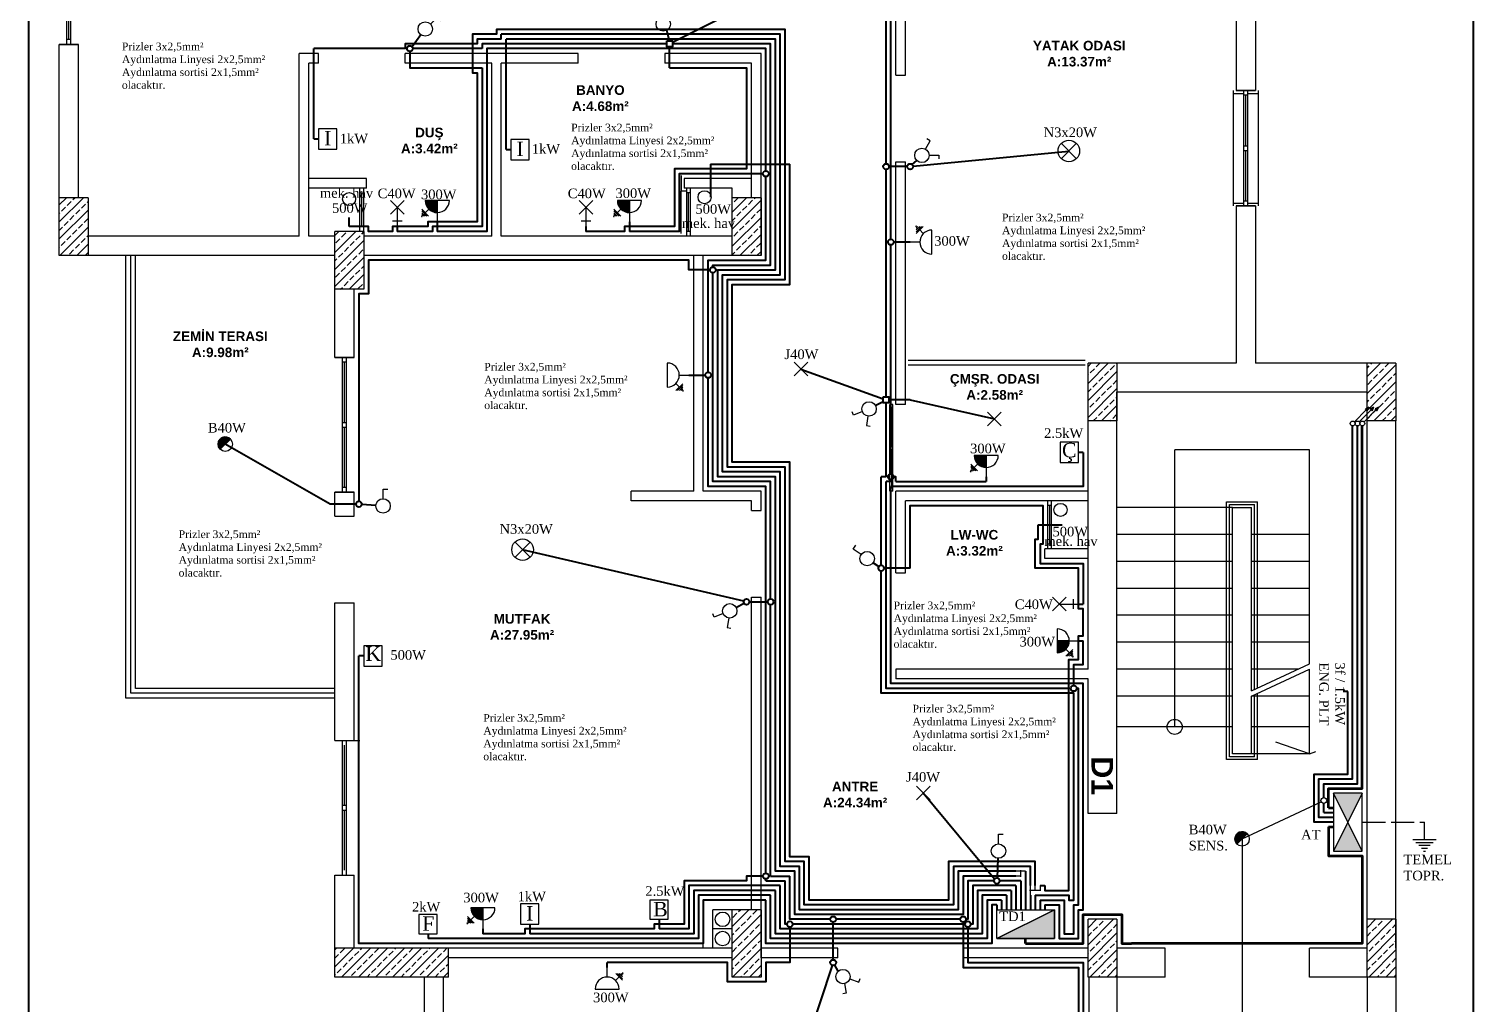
# Model space of a CAD drawing. Header units: centimetres. Extents: x 158658 to 162658, y -423569 to -420790.
# Drawn here: x 159706 to 161207, y -422806 to -421792 of the extents above; entities that cross this region are included whole.
import ezdxf

# ---------------------------------------------------------------- set-up
doc = ezdxf.new("R2010")
doc.units = ezdxf.units.CM
doc.header["$MEASUREMENT"] = 0
doc.linetypes.add('ACAD_ISO02W100', pattern=[15, 12, -3])
for name, color, linetype, lineweight in [('ebara', 2, 'Continuous', 60), ('elinye', 5, 'Continuous', 40), ('elinyea', 4, 'Continuous', 40), ('ELİNYEPRİZ', 3, 'Continuous', 40), ('esembol', 4, 'Continuous', 30), ('etopraklama', 1, 'ACAD_ISO02W100', 30)]:
    doc.layers.add(name, color=color, linetype=linetype, lineweight=lineweight)
for name, color, linetype in [('elinyeaydınlatma', 4, 'Continuous'), ('emimari', 7, 'Continuous'), ('eyazi', 2, 'Continuous')]:
    doc.layers.add(name, color=color, linetype=linetype)
doc.styles.add('WMF-Times New Roman TUR1', font='times.ttf')
pattern_1 = [(45, (23178.169, -111006.932), (-8.83883476, 8.83883476), []), (45, (23186.994, -111006.932), (-8.83883476, 8.83883476), [6, -2.5])]

# ---------------------------------------------------------------- blocks, each defined once
blk = doc.blocks.new('A$C72AE6952')
at = {"layer": 'esembol'}
h = blk.add_hatch(color=256, dxfattribs=at)
h.paths.add_polyline_path([(30, 15), (60, 0), (60, 30)])
h.paths.add_polyline_path([(30, 15), (0, 30), (0, 0)])
for p, q in [((0, 30), (60, 0)), ((60, 30), (0, 0))]:
    blk.add_line(p, q, dxfattribs=at)
blk.add_lwpolyline([(0, 0), (60, 0), (60, 30), (0, 30)], close=True, dxfattribs=at)
blk = doc.blocks.new('A$C660218AD')
at = {"layer": 'esembol'}
blk.add_hatch(color=256, dxfattribs=at).paths.add_polyline_path([(0, 0), (60, 0), (60, 30)])
for points in [[(0, 0), (60, 0), (60, 30)], [(0, 30), (60, 30), (60, 0), (0, 0)]]:
    blk.add_lwpolyline(points, close=True, dxfattribs=at)
blk.add_lwpolyline([(0, 0), (60, 30)], dxfattribs=at)
blk = doc.blocks.new('A$C4D852A17')
at = {"layer": 'esembol'}
for p, q in [((12.5, 27.3), (27.3, 12.5)), ((27.3, 27.3), (12.5, 12.5))]:
    blk.add_line(p, q, dxfattribs=at)
blk.add_circle((19.9, 19.9), 11.2, dxfattribs=at)
blk = doc.blocks.new('A$C6CE01626')
at = {"layer": 'esembol'}
h = blk.add_hatch(color=256, dxfattribs=at)
edge = h.paths.add_edge_path()
edge.add_arc((15.7, 7.5), 7.5, 45, 180)
edge.add_arc((15.7, 7.5), 7.5, 180, 225)
edge.add_line((10.4, 2.2), (21, 12.8))
blk.add_line((10.4, 2.2), (21, 12.8), dxfattribs=at)
blk.add_lwpolyline([(21, 12.8, 0.668179), (8.2, 7.5, 0.198912), (10.4, 2.2)], format="xyb", close=True, dxfattribs=at)
blk.add_circle((15.7, 7.5), 7.5, dxfattribs=at)
blk = doc.blocks.new('aplik')
at = {"layer": 'esembol'}
for p, q in [((0, 0), (-0.2, 0)), ((-0.143, -0.05), (-0.143, 0.05)), ((-0.071, 0.071), (0.071, -0.071)), ((0.071, 0.071), (-0.071, -0.071))]:
    blk.add_line(p, q, dxfattribs=at)
blk = doc.blocks.new('A tip armatür')
at = {"layer": 'esembol'}
for p, q in [((-0.071, 0.071), (0.071, -0.071)), ((0.071, 0.071), (-0.071, -0.071))]:
    blk.add_line(p, q, dxfattribs=at)
blk = doc.blocks.new('etanj priz')
at = {"layer": 'esembol'}
h = blk.add_hatch(color=256, dxfattribs=at)
edge = h.paths.add_edge_path()
edge.add_line((0, 0), (0.125, 0))
edge.add_arc((0, 0), 0.125, 0, 90)
edge.add_line((0, 0.125), (0, 0))
for p, q in [((0, 0), (0, 0.222)), ((0.161, 0.091), (0.091, 0.161)), ((0.161, 0.108), (0.108, 0.161)), ((0.161, 0.126), (0.126, 0.161)), ((0.161, 0.144), (0.144, 0.161)), ((0.166, 0.166), (0.158, 0.165)), ((0.165, 0.158), (0.158, 0.165)), ((0.165, 0.158), (0.166, 0.166)), ((-0.125, 0), (0.125, 0)), ((0.088, 0.088), (0.126, 0.126))]:
    blk.add_line(p, q, dxfattribs=at)
blk.add_lwpolyline([(0, 0), (0.125, 0, 0.414214), (0, 0.125)], format="xyb", close=True, dxfattribs=at)
blk.add_arc((0, 0), 0.125, 0, 180, dxfattribs=at)
blk = doc.blocks.new('toprakli priz')
at = {"layer": 'esembol'}
for p, q in [((0, 0), (0, 0.1)), ((0.088, -0.037), (0.126, 0.001)), ((0.161, -0.034), (0.091, 0.036)), ((0.161, -0.017), (0.108, 0.036)), ((0.161, 0.001), (0.126, 0.036)), ((0.161, 0.019), (0.144, 0.036)), ((0.166, 0.041), (0.158, 0.04)), ((0.165, 0.033), (0.158, 0.04)), ((0.165, 0.033), (0.166, 0.041)), ((-0.125, -0.125), (0.125, -0.125))]:
    blk.add_line(p, q, dxfattribs=at)
blk.add_arc((0, -0.125), 0.125, 0, 180, dxfattribs=at)
blk = doc.blocks.new('adi anahtar')
at = {"layer": 'esembol'}
for p, q in [((0, 0.175), (0.05, 0.175)), ((0, 0.075), (0, 0.175))]:
    blk.add_line(p, q, dxfattribs=at)
blk.add_circle((0, 0), 0.075, dxfattribs=at)
blk = doc.blocks.new('komutator anahtar')
at = {"layer": 'esembol'}
for p, q in [((-0.087, 0.152), (-0.12, 0.133)), ((-0.037, 0.065), (-0.087, 0.152)), ((0.037, 0.065), (0.087, 0.152)), ((0.087, 0.152), (0.12, 0.133))]:
    blk.add_line(p, q, dxfattribs=at)
blk.add_circle((0, 0), 0.075, dxfattribs=at)
blk = doc.blocks.new('A$C5F901649')
at = {"layer": 'esembol'}
for p, q in [((0, 11), (5, 11)), ((5, 6), (0, 6)), ((10, 1), (0, 1)), ((5, 12), (5, 0))]:
    blk.add_line(p, q, dxfattribs=at)
blk = doc.blocks.new('A$C482318BE')
at = {"layer": 'esembol'}
for p, q in [((7, 5), (0, 5)), ((1, 10), (1, 0)), ((6, 5), (6, 0))]:
    blk.add_line(p, q, dxfattribs=at)
blk = doc.blocks.new('A$C586A46BA')
at = {"layer": 'esembol'}
for p, q in [((10, 10), (10, 25)), ((0, 10), (20, 10)), ((2.5, 7.5), (17.5, 7.5)), ((5, 5), (15, 5)), ((7.5, 2.5), (12.5, 2.5)), ((9.1, 0), (10.9, 0))]:
    blk.add_line(p, q, dxfattribs=at)
blk = doc.blocks.new('enerjinin yukarıya iletimi')
blk.add_hatch(color=0).paths.add_polyline_path([(0.168, 0.168), (0.133, 0.152), (0.152, 0.133)])
at = {"color": 0}
for p, q in [((0.168, 0.168), (0.133, 0.152)), ((0.152, 0.133), (0.133, 0.152)), ((0.168, 0.168), (0.152, 0.133)), ((0.142, 0.142), (0.018, 0.018))]:
    blk.add_line(p, q, dxfattribs=at)
blk.add_lwpolyline([(0.168, 0.168), (0.133, 0.152), (0.152, 0.133)], close=True, dxfattribs=at)
blk.add_circle((0, 0), 0.025, dxfattribs=at)

msp = doc.modelspace()

# ---------------------------------------------------------------- hatches: boundary and pattern name
at = {"layer": 'emimari', "ltscale": 2}
h = msp.add_hatch(dxfattribs=at)
h.set_pattern_fill('JIS_STN_2.5', color=256, scale=5, style=0)
h.set_pattern_definition(pattern_1)
h.paths.add_polyline_path([(159767.7, -421967.9), (159737.7, -421967.9), (159737.7, -422027.9), (159767.7, -422027.9)])
h = msp.add_hatch(dxfattribs=at)
h.set_pattern_fill('JIS_STN_2.5', color=256, scale=5, style=0)
h.set_pattern_definition(pattern_1)
h.paths.add_polyline_path([(160467.2, -421967.9), (160437.2, -421967.9), (160437.2, -422027.9), (160467.2, -422027.9)])
h = msp.add_hatch(dxfattribs=at)
h.set_pattern_fill('JIS_STN_2.5', color=256, scale=5, style=0)
h.set_pattern_definition(pattern_1)
h.paths.add_polyline_path([(160054.2, -422002.9), (160024.2, -422002.9), (160024.2, -422062.9), (160054.2, -422062.9)])
h = msp.add_hatch(dxfattribs=at)
h.set_pattern_fill('JIS_STN_2.5', color=256, scale=5, style=0)
h.set_pattern_definition(pattern_1)
h.paths.add_polyline_path([(160807.2, -422199.9), (160837.2, -422199.9), (160837.2, -422139.9), (160807.2, -422139.9)])
h = msp.add_hatch(dxfattribs=at)
h.set_pattern_fill('JIS_STN_2.5', color=256, scale=5, style=0)
h.set_pattern_definition(pattern_1)
h.paths.add_polyline_path([(161097.2, -422199.9), (161127.2, -422199.9), (161127.2, -422139.9), (161097.2, -422139.9)])
h = msp.add_hatch(dxfattribs=at)
h.set_pattern_fill('JIS_STN_2.5', color=256, scale=5, style=0)
h.set_pattern_definition(pattern_1)
h.paths.add_polyline_path([(160467.2, -422707.9), (160437.2, -422707.9), (160437.2, -422777.9), (160467.2, -422777.9)])
h = msp.add_hatch(dxfattribs=at)
h.set_pattern_fill('JIS_STN_2.5', color=256, scale=5, style=0)
h.set_pattern_definition(pattern_1)
h.paths.add_polyline_path([(160807.2, -422777.9), (160837.2, -422777.9), (160837.2, -422717.9), (160807.2, -422717.9)])
h = msp.add_hatch(dxfattribs=at)
h.set_pattern_fill('JIS_STN_2.5', color=256, scale=5, style=0)
h.set_pattern_definition([(45, (23468.169, -111006.932), (-8.83883476, 8.83883476), []), (45, (23476.994, -111006.932), (-8.83883476, 8.83883476), [6, -2.5])])
h.paths.add_polyline_path([(161127.2, -422717.9), (161097.2, -422717.9), (161097.2, -422777.9), (161127.2, -422777.9)])
h = msp.add_hatch(dxfattribs=at)
h.set_pattern_fill('JIS_STN_2.5', color=256, scale=5, style=0)
h.set_pattern_definition(pattern_1)
h.paths.add_polyline_path([(160142.2, -422777.9), (160142.2, -422747.9), (160024.2, -422747.9), (160024.2, -422777.9)])

# ---------------------------------------------------------------- linework, layer by layer
at = {"layer": 'ebara', "ltscale": 2}
for p, q in [((161057.2, -422601.9), (161062.2, -422601.9)), ((161057.2, -422621.9), (161062.2, -422621.9)), ((160742.2, -422742.9), (160742.2, -422737.9))]:
    msp.add_line(p, q, dxfattribs=at)
for points in [[(161057.2, -422601.9), (161057.2, -422581.9), (161092.2, -422581.9), (161092.2, -422205)], [(161057.2, -422621.6), (161057.2, -422651.9), (161092.2, -422651.9), (161092.2, -422742.9), (160852.2, -422742.9)], [(160742.2, -422742.9), (160802.2, -422742.9), (160802.2, -422712.9), (160842.2, -422712.9), (160842.2, -422742.9), (160852.2, -422742.9)]]:
    msp.add_lwpolyline(points, dxfattribs=at)
at = {"layer": 'elinye', "ltscale": 2}
for p, q in [((160197.2, -421802.9), (160197.2, -421797.9)), ((160202.2, -421917.9), (160202.2, -421802.9)), ((160002.2, -421906.8), (160002.2, -421812.9)), ((160002.2, -421906.8), (160007.2, -421906.8)), ((160202.2, -421917.9), (160207.2, -421917.9)), ((160414.7, -421932.9), (160414.7, -421967.4)), ((160039.2, -421997.9), (160039.2, -421988.5)), ((160802.2, -422232.6), (160797.2, -422232.6)), ((160755.3, -422307.9), (160780.2, -422307.9)), ((160054.2, -422444.2), (160049.2, -422444.2)), ((161077.2, -422481.1), (161072.2, -422481.1)), ((160742.2, -422667.9), (160742.2, -422707.9)), ((160727.2, -422687.9), (160727.2, -422707.9)), ((160757.2, -422682.9), (160762.2, -422682.9)), ((160712.2, -422702.9), (160712.2, -422707.9)), ((160717.2, -422697.9), (160717.2, -422707.9)), ((160722.2, -422692.9), (160722.2, -422707.9)), ((160747.2, -422692.9), (160747.2, -422707.9)), ((160762.2, -422702.9), (160762.2, -422707.9)), ((160361.2, -422717.9), (160361.2, -422727.9)), ((160121.1, -422732.9), (160121.1, -422737.9)), ((160226.7, -422722.9), (160226.7, -422732.9))]:
    msp.add_line(p, q, dxfattribs=at)
msp.add_lwpolyline([(159706.1, -421284.7), (161207.4, -421284.7), (161207.4, -423502), (159706.1, -423502)], close=True, dxfattribs=at)
for points in [[(160197.2, -421802.9), (160172.2, -421802.9), (160172.2, -421807.9), (160097.2, -421807.9), (160097.2, -421812.9), (160002.2, -421812.9)], [(160747.2, -422682.8), (160747.2, -422662.9), (160667.2, -422662.9), (160667.2, -422702.9), (160512.2, -422702.9), (160512.2, -422657.9), (160492.2, -422657.9), (160492.2, -422247.9), (160432.2, -422247.9), (160432.2, -422052.9), (160492.2, -422052.9), (160492.2, -421792.9), (160192.2, -421792.9), (160192.2, -421797.9), (160167.2, -421797.9), (160167.2, -421837.9), (160172.2, -421837.9), (160172.2, -421992.9), (160120.7, -421992.9), (160120.7, -421997.9), (160084.1, -421997.9), (160084.1, -422002.9), (160059.2, -422002.9), (160059.2, -421997.9), (160039.2, -421997.9)], [(160732.2, -422667.9), (160672.2, -422667.9), (160672.2, -422707.9), (160507.2, -422707.9), (160507.2, -422662.9), (160487.2, -422662.9), (160487.2, -422252.9), (160427.2, -422252.9), (160427.2, -422047.9), (160487.2, -422047.9), (160487.2, -421797.9), (160277.2, -421797.9), (160197.2, -421797.9)], [(160732.2, -422672.9), (160677.2, -422672.9), (160677.2, -422712.9), (160502.2, -422712.9), (160502.2, -422667.9), (160482.2, -422667.9), (160482.2, -422257.9), (160422.2, -422257.9), (160422.2, -422042.9), (160482.2, -422042.9), (160482.2, -421802.9), (160277.2, -421802.9), (160202.2, -421802.9)], [(160414.7, -421932.9), (160497.2, -421932.9)], [(160752.2, -422682.8), (160752.2, -422657.9), (160662.2, -422657.9), (160662.2, -422697.9), (160517.2, -422697.9), (160517.2, -422652.9), (160497.2, -422652.9), (160497.2, -422242.9), (160437.2, -422242.9), (160437.2, -422057.9), (160497.2, -422057.9), (160497.2, -421932.9)], [(161062.2, -422611.9), (161047.2, -422611.9), (161047.2, -422571.9), (161082.2, -422571.9), (161082.2, -422205)], [(160802.2, -422232.6), (160802.2, -422267.9), (160602.2, -422267.9)], [(160762.2, -422702.9), (160777.2, -422702.9), (160777.2, -422737.9), (160797.2, -422737.9), (160797.2, -422707.9), (160802.2, -422707.9), (160802.2, -422472.9), (160602.2, -422472.9), (160602.2, -422267.9)], [(160762.2, -422682.9), (160762.2, -422687.9), (160787.2, -422687.9), (160787.2, -422482.9), (160787.2, -422447.9), (160797.2, -422447.9), (160797.2, -422423.4), (160802.2, -422423.4), (160802.2, -422395.3), (160797.2, -422395.3), (160797.2, -422352.9), (160752.3, -422352.9), (160752.3, -422322.9), (160755.3, -422322.9), (160755.3, -422307.9)], [(160472.2, -422697.9), (160407.2, -422697.9), (160407.2, -422742.9), (160049.2, -422742.9), (160049.2, -422444.2)], [(161062.2, -422616.9), (161042.2, -422616.9), (161042.2, -422566.9), (161077.2, -422566.9), (161077.2, -422481.1)], [(160482.2, -422687.9), (160397.2, -422687.9), (160397.2, -422732.9), (160226.7, -422732.9)], [(160487.2, -422682.9), (160392.2, -422682.9), (160392.2, -422727.9), (160361.2, -422727.9)], [(160722.2, -422692.9), (160697.2, -422692.9), (160697.2, -422732.9), (160482.2, -422732.9), (160482.2, -422687.9)], [(160727.2, -422687.9), (160692.2, -422687.9), (160692.2, -422727.9), (160487.2, -422727.9), (160487.2, -422682.9)], [(160477.2, -422692.9), (160402.2, -422692.9), (160402.2, -422737.9), (160121.1, -422737.9)], [(160712.2, -422702.9), (160707.2, -422702.9), (160707.2, -422742.9), (160472.2, -422742.9), (160472.2, -422697.9)], [(160717.2, -422697.9), (160702.2, -422697.9), (160702.2, -422737.9), (160477.2, -422737.9), (160477.2, -422692.9)]]:
    msp.add_lwpolyline(points, dxfattribs=at)
at = {"layer": 'elinyea', "ltscale": 2}
for p, q in [((160467.2, -421760.1), (160375.2, -421806.4)), ((160113.7, -421798.5), (160104.5, -421811)), ((160372.2, -421804.9), (160369.2, -421793.9)), ((160372.2, -421832.9), (160372.2, -421810.9)), ((160625.2, -421935.2), (160787.2, -421919.3)), ((160619.2, -421935.5), (160600.2, -421935.5)), ((160624.4, -421933.4), (160629, -421929)), ((160089.1, -421997.9), (160089.1, -422002.9)), ((160285.1, -421997.9), (160285.1, -422002.9)), ((160508.6, -422146), (160594.2, -422176.8)), ((160586.6, -422183.6), (160594.2, -422179.5)), ((160622.2, -422177.9), (160600.2, -422177.9)), ((160622.2, -422177.9), (160709.8, -422197.7)), ((160019.2, -422286.4), (159910.3, -422224)), ((160597.2, -422257.9), (160592.2, -422257.9)), ((160046.2, -422286.4), (160019.2, -422286.4)), ((160066.9, -422287.7), (160052.2, -422286.7)), ((160449.3, -422387.2), (160219.3, -422333.7)), ((160583.6, -422347.3), (160589.7, -422351.3)), ((160622.2, -422352.9), (160595.2, -422352.9)), ((160441.8, -422393.5), (160449.6, -422389.3)), ((160455.2, -422387.9), (160474.2, -422387.9)), ((160797.2, -422390.3), (160802.2, -422390.3)), ((160709.9, -422676), (160635.9, -422586.7)), ((161052.2, -422606.9), (161062.2, -422606.9)), ((160712.9, -422675), (160713.8, -422654.5)), ((160477.2, -422672.9), (160497.2, -422672.9)), ((160737.2, -422677.9), (160737.2, -422707.9)), ((160752.2, -422692.9), (160752.2, -422707.9)), ((160542.2, -422759.9), (160542.2, -422720.9)), ((160541.3, -422765.8), (160484.8, -422934.7)), ((160547.5, -422771.8), (160543.8, -422765.5))]:
    msp.add_line(p, q, dxfattribs=at)
for points in [[(160597.2, -421932.5), (160597.2, -421702.9), (160595.2, -421702.9)], [(160369.2, -421804.9), (160375.2, -421804.9), (160375.2, -421810.9), (160369.2, -421810.9), (160369.2, -421804.9)], [(160102.2, -421815.9), (160102.2, -421832.9), (160177.2, -421832.9)], [(160177.2, -421812.9), (160105.2, -421812.9)], [(160369.2, -421807.9), (160277.2, -421807.9), (160277.2, -421807.9), (160252.2, -421807.9), (160252.2, -421807.9), (160177.2, -421807.9), (160177.2, -421812.9)], [(160417.2, -422039.9), (160417.2, -422037.9), (160477.2, -422037.9), (160477.2, -421807.9), (160375.2, -421807.9)], [(160177.2, -421832.9), (160177.2, -421997.9), (160125.7, -421997.9), (160125.7, -422002.9), (160089.1, -422002.9)], [(160372.2, -421832.9), (160452.2, -421832.9), (160452.2, -421937.9), (160377.2, -421937.9), (160377.2, -421997.9), (160325.4, -421997.9), (160325.4, -422002.9), (160285.1, -422002.9)], [(160597.2, -422174.9), (160597.2, -421938.5)], [(160414.2, -422042.9), (160392.2, -422042.9), (160392.2, -422032.9), (160059.2, -422032.9), (160059.2, -422067.9), (160049.2, -422067.9), (160049.2, -422283.4)], [(160477.2, -422384.9), (160477.2, -422262.9), (160417.2, -422262.9), (160417.2, -422045.9)], [(160594.2, -422174.9), (160600.2, -422174.9), (160600.2, -422180.9), (160594.2, -422180.9), (160594.2, -422174.9)], [(160597.2, -422257.9), (160597.2, -422180.9)], [(161052.2, -422591.4), (161052.2, -422576.9), (161087.2, -422576.9), (161087.2, -422205)], [(160592.2, -422349.9), (160592.2, -422257.9)], [(160622.2, -422352.9), (160622.2, -422287.9), (160760.3, -422287.9), (160760.3, -422327.9), (160757.3, -422327.9), (160757.3, -422347.9), (160802.2, -422347.9), (160802.2, -422390.3)], [(160752.2, -422692.9), (160787.2, -422692.9), (160787.2, -422697.9), (160792.2, -422697.9), (160792.2, -422482.9), (160592.2, -422482.9), (160592.2, -422355.9)], [(160477.2, -422672.9), (160477.2, -422390.9)], [(161052.2, -422606.9), (161052.2, -422597.4)], [(160539.2, -422717.9), (160497.2, -422717.9), (160497.2, -422672.9)], [(160709.2, -422677.9), (160682.2, -422677.9), (160682.2, -422717.9), (160680.2, -422717.9)], [(160737.2, -422677.9), (160715.2, -422677.9)], [(160674.2, -422717.9), (160545.2, -422717.9)], [(160677.2, -422720.9), (160677.2, -422767.9), (160797.2, -422767.9), (160797.2, -422917.9), (160802.2, -422917.9), (160802.2, -423152.9), (160612.7, -423152.9)]]:
    msp.add_lwpolyline(points, dxfattribs=at)
for centre in [(160102.2, -421812.9), (160597.2, -421935.5), (160622.2, -421935.5), (160417.2, -422042.9), (160049.2, -422286.4), (160592.2, -422352.9), (160452.2, -422387.9), (160477.2, -422387.9), (160712.2, -422677.9), (160542.2, -422717.9), (160677.2, -422717.9), (160542.2, -422762.9)]:
    msp.add_circle(centre, 3, dxfattribs=at)
at = {"layer": 'elinyeaydınlatma', "ltscale": 2}
for q in [(161049.5, -422595.7), (160967.2, -422933.3)]:
    msp.add_line((160967.2, -422634.4), q, dxfattribs=at)
msp.add_circle((161052.2, -422594.4), 3, dxfattribs=at)
at = {"layer": 'ELİNYEPRİZ', "ltscale": 2}
for p, q in [((160130.7, -421992.9), (160130.7, -422002.9)), ((160330.4, -421992.9), (160330.4, -422002.9)), ((160392.2, -422152.2), (160409.2, -422152.2)), ((160602.2, -422262.9), (160597.2, -422262.9)), ((160701.3, -422257.9), (160701.3, -422262.9)), ((160797.2, -422428.4), (160802.2, -422428.4)), ((160472.2, -422677.9), (160492.2, -422677.9)), ((160732.2, -422682.9), (160732.2, -422707.9)), ((160757.2, -422697.9), (160757.2, -422707.9)), ((160178.1, -422727.9), (160178.1, -422732.9)), ((160307.2, -422767.9), (160307.2, -422762.9))]:
    msp.add_line(p, q, dxfattribs=at)
for points in [[(160602.2, -422011), (160602.2, -421705.9)], [(160269.2, -421812.9), (160182.2, -421812.9), (160182.2, -422002.9), (160130.7, -422002.9)], [(160472.2, -421939.9), (160472.2, -421812.9), (160269.2, -421812.9)], [(160469.2, -421942.9), (160382.2, -421942.9), (160382.2, -422002.9), (160330.4, -422002.9)], [(160412.2, -422149.2), (160412.2, -422032.9), (160472.2, -422032.9), (160472.2, -421945.9)], [(160622.2, -422014), (160605.2, -422014)], [(160602.2, -422254.9), (160602.2, -422017)], [(160472.2, -422669.9), (160472.2, -422267.9), (160412.2, -422267.9), (160412.2, -422155.2)], [(160789.2, -422477.9), (160597.2, -422477.9), (160597.2, -422262.9)], [(160602.2, -422262.9), (160602.2, -422260.9)], [(160607.2, -422262.9), (160607.2, -422257.9), (160605.2, -422257.9)], [(160607.2, -422262.9), (160701.3, -422262.9)], [(160792.2, -422474.9), (160792.2, -422452.9), (160802.2, -422452.9), (160802.2, -422428.4)], [(160757.2, -422697.9), (160782.2, -422697.9), (160782.2, -422732.9), (160792.2, -422732.9), (160792.2, -422702.9), (160797.2, -422702.9), (160797.2, -422477.9), (160795.2, -422477.9)], [(160469.2, -422672.9), (160452.2, -422672.9), (160452.2, -422677.9), (160387.2, -422677.9), (160387.2, -422722.9), (160356.2, -422722.9), (160356.2, -422727.9), (160221.7, -422727.9), (160221.7, -422732.9), (160178.1, -422732.9)], [(160472.2, -422677.9), (160472.2, -422675.9)], [(160494.2, -422722.9), (160492.2, -422722.9), (160492.2, -422677.9)], [(160732.2, -422682.9), (160687.2, -422682.9), (160687.2, -422722.9), (160685.2, -422722.9)], [(160497.2, -422725.9), (160497.2, -422762.9), (160472.2, -422762.9), (160472.2, -422782.9), (160432.2, -422782.9), (160432.2, -422762.9), (160307.2, -422762.9)], [(160679.2, -422722.9), (160500.2, -422722.9)], [(160682.2, -422725.9), (160682.2, -422762.9), (160802.2, -422762.9), (160802.2, -422912.9)]]:
    msp.add_lwpolyline(points, dxfattribs=at)
for centre in [(160472.2, -421942.9), (160602.2, -422014), (160412.2, -422152.2), (160602.2, -422257.9), (160792.2, -422477.9), (160472.2, -422672.9), (160497.2, -422722.9), (160682.2, -422722.9)]:
    msp.add_circle(centre, 3, dxfattribs=at)
at = {"layer": 'emimari', "ltscale": 2}
for p, q in [((159745.7, -421808.5), (159745.7, -421668.5)), ((159749.7, -421808.5), (159749.7, -421668.5)), ((160607.2, -421840.5), (160607.2, -421692.9)), ((160617.2, -421840.5), (160617.2, -421692.9)), ((160961.2, -421692.9), (160961.2, -421856.4)), ((160981.2, -421692.9), (160981.2, -421856.4)), ((159747.7, -421803.5), (159747.7, -421741)), ((159749.7, -421803.5), (159745.7, -421803.5)), ((159737.7, -422027.9), (159737.7, -421808.5)), ((159757.7, -421808.5), (159737.7, -421808.5)), ((159757.7, -421808.5), (159737.7, -421808.5)), ((159757.7, -421808.5), (159737.7, -421808.5)), ((159737.7, -421808.5), (159757.7, -421808.5)), ((159757.7, -421967.9), (159757.7, -421808.5)), ((160007.2, -421817.9), (159987.2, -421817.9)), ((159987.2, -422007.9), (159987.2, -421817.9)), ((160007.2, -421827.9), (160007.2, -421817.9)), ((160277.2, -421817.9), (160097.2, -421817.9)), ((160097.2, -421827.9), (160097.2, -421817.9)), ((160277.2, -421827.9), (160277.2, -421817.9)), ((160467.2, -421817.9), (160367.2, -421817.9)), ((160367.2, -421817.9), (160367.2, -421827.9)), ((160467.2, -422027.9), (160467.2, -421817.9)), ((160007.2, -421827.9), (159997.2, -421827.9)), ((159997.2, -422007.9), (159997.2, -421827.9)), ((160187.2, -421827.9), (160097.2, -421827.9)), ((160187.2, -422007.9), (160187.2, -421827.9)), ((160277.2, -421827.9), (160197.2, -421827.9)), ((160197.2, -422007.9), (160197.2, -421827.9)), ((160457.2, -421827.9), (160367.2, -421827.9)), ((160457.2, -421967.9), (160457.2, -421827.9)), ((160607.2, -421840.5), (160617.2, -421840.5)), ((160958.2, -421976.4), (160958.2, -421856.4)), ((160958.2, -421859.4), (160969.2, -421859.4)), ((160961.2, -421856.4), (160981.2, -421856.4)), ((160981.2, -421856.4), (160961.2, -421856.4)), ((160981.2, -421856.4), (160961.2, -421856.4)), ((160981.2, -421856.4), (160961.2, -421856.4)), ((160961.2, -421856.4), (160981.2, -421856.4)), ((160969.2, -421976.4), (160969.2, -421856.4)), ((160973.2, -421861.4), (160969.2, -421861.4)), ((160971.2, -421913.9), (160971.2, -421861.4)), ((160973.2, -421976.4), (160973.2, -421856.4)), ((160973.2, -421859.4), (160984.2, -421859.4)), ((160984.2, -421976.4), (160984.2, -421856.4)), ((160969.2, -421913.9), (160973.2, -421913.9)), ((160969.2, -421918.9), (160973.2, -421918.9)), ((160971.2, -421971.4), (160971.2, -421918.9)), ((160607.2, -422182.9), (160607.2, -421930.5)), ((160607.2, -421930.5), (160617.2, -421930.5)), ((160607.2, -421930.5), (160607.2, -421930.5)), ((160617.2, -422182.9), (160617.2, -421930.5)), ((160057.2, -421947.9), (159997.2, -421947.9)), ((160057.2, -421957.9), (160057.2, -421947.9)), ((160384.2, -421944.9), (160384.2, -421960.9)), ((160457.2, -421947.9), (160387.2, -421947.9)), ((160387.2, -421947.9), (160387.2, -421957.9)), ((159767.7, -421967.9), (159737.7, -421967.9)), ((159737.7, -422027.9), (159737.7, -421967.9)), ((159767.7, -421967.9), (159767.7, -422027.9)), ((160057.2, -421957.9), (159997.2, -421957.9)), ((160050.2, -422002.9), (160050.2, -421957.9)), ((160050.2, -421962.9), (160054.2, -421962.9)), ((160052.2, -421997.9), (160052.2, -421962.9)), ((160052.2, -421997.9), (160052.2, -421962.9)), ((160054.2, -422002.9), (160054.2, -421957.9)), ((160389.9, -421960.9), (160384.2, -421960.9)), ((160384.2, -422004.9), (160384.2, -421960.9)), ((160437.2, -421957.9), (160387.2, -421957.9)), ((160389.9, -422007.9), (160389.9, -421957.9)), ((160393.9, -421962.9), (160389.9, -421962.9)), ((160391.9, -422002.9), (160391.9, -421962.9)), ((160393.9, -422007.9), (160393.9, -421957.9)), ((160437.2, -421967.9), (160437.2, -421957.9)), ((160467.2, -421967.9), (160437.2, -421967.9)), ((160437.2, -422027.9), (160437.2, -421967.9)), ((160467.2, -421967.9), (160467.2, -422027.9)), ((160958.2, -421973.4), (160969.2, -421973.4)), ((160961.2, -421976.4), (160961.2, -422139.9)), ((160961.2, -421976.4), (160981.2, -421976.4)), ((160981.2, -421976.4), (160961.2, -421976.4)), ((160981.2, -421976.4), (160961.2, -421976.4)), ((160981.2, -421976.4), (160961.2, -421976.4)), ((160961.2, -421976.4), (160981.2, -421976.4)), ((160973.2, -421971.4), (160969.2, -421971.4)), ((160973.2, -421973.4), (160984.2, -421973.4)), ((160981.2, -421976.4), (160981.2, -422139.9)), ((160054.2, -421997.9), (160050.2, -421997.9)), ((159987.2, -422007.9), (159767.7, -422007.9)), ((160024.2, -422007.9), (159997.2, -422007.9)), ((160054.2, -422002.9), (160024.2, -422002.9)), ((160024.2, -422062.9), (160024.2, -422002.9)), ((160054.2, -422002.9), (160054.2, -422062.9)), ((160187.2, -422007.9), (160054.2, -422007.9)), ((160437.2, -422007.9), (160197.2, -422007.9)), ((160393.9, -422002.9), (160389.9, -422002.9)), ((160024.2, -422027.9), (159737.7, -422027.9)), ((159767.7, -422027.9), (159737.7, -422027.9)), ((159807, -422487.9), (159807, -422027.9)), ((159812, -422482.9), (159812, -422027.9)), ((159817, -422477.9), (159817, -422027.9)), ((160024.2, -422133.9), (160024.2, -422027.9)), ((160467.2, -422027.9), (160054.2, -422027.9)), ((160397.2, -422272.9), (160397.2, -422027.9)), ((160407.2, -422272.9), (160407.2, -422027.9)), ((160467.2, -422027.9), (160437.2, -422027.9)), ((160054.2, -422062.9), (160024.2, -422062.9)), ((160044.2, -422133.9), (160044.2, -422062.9)), ((160044.2, -422133.9), (160024.2, -422133.9)), ((160044.2, -422133.9), (160024.2, -422133.9)), ((160024.2, -422133.9), (160044.2, -422133.9)), ((160032.2, -422273.9), (160032.2, -422133.9)), ((160036.2, -422273.9), (160036.2, -422133.9)), ((160036.2, -422138.9), (160032.2, -422138.9)), ((160034.2, -422201.4), (160034.2, -422138.9)), ((160804.2, -422136.9), (160620.2, -422136.9)), ((160804.2, -422141.9), (160620.2, -422141.9)), ((160961.2, -422139.9), (160807.2, -422139.9)), ((160837.2, -422139.9), (160807.2, -422139.9)), ((160807.2, -422199.9), (160807.2, -422139.9)), ((160837.2, -422139.9), (160837.2, -422199.9)), ((161122.2, -422139.9), (160981.2, -422139.9)), ((161127.2, -422139.9), (161097.2, -422139.9)), ((161097.2, -422199.9), (161097.2, -422139.9)), ((161127.2, -422139.9), (161127.2, -422199.9)), ((161097.2, -422169.9), (160837.2, -422169.9)), ((160837.2, -422607.9), (160837.2, -422169.9)), ((161097.2, -422747.9), (161097.2, -422169.9)), ((160601.2, -422272.9), (160601.2, -422182.9)), ((160604.2, -422182.9), (160601.2, -422182.9)), ((160604.2, -422185.9), (160601.2, -422185.9)), ((160602.7, -422185.9), (160602.7, -422226.4)), ((160604.2, -422272.9), (160604.2, -422182.9)), ((160617.2, -422182.9), (160607.2, -422182.9)), ((160032.2, -422201.4), (160036.2, -422201.4)), ((160032.2, -422206.4), (160036.2, -422206.4)), ((160034.2, -422268.9), (160034.2, -422206.4)), ((160807.2, -422457.9), (160807.2, -422199.9)), ((160837.2, -422199.9), (160807.2, -422199.9)), ((161127.2, -422199.9), (161097.2, -422199.9)), ((161127.2, -422747.9), (161127.2, -422199.9)), ((160601.2, -422226.4), (160604.2, -422226.4)), ((160601.2, -422229.4), (160604.2, -422229.4)), ((160602.7, -422229.4), (160602.7, -422269.9)), ((161037.2, -422229.9), (160897.2, -422229.9)), ((160897.2, -422517.9), (160897.2, -422229.9)), ((161037.2, -422452.4), (161037.2, -422229.9)), ((160036.2, -422268.9), (160032.2, -422268.9)), ((160604.2, -422269.9), (160601.2, -422269.9)), ((160044.2, -422273.9), (160024.2, -422273.9)), ((160024.2, -422298.9), (160024.2, -422273.9)), ((160044.2, -422273.9), (160024.2, -422273.9)), ((160024.2, -422273.9), (160044.2, -422273.9)), ((160044.2, -422298.9), (160044.2, -422273.9)), ((160397.2, -422272.9), (160332.2, -422272.9)), ((160332.2, -422282.9), (160332.2, -422272.9)), ((160457.2, -422282.9), (160332.2, -422282.9)), ((160467.2, -422272.9), (160407.2, -422272.9)), ((160457.2, -422292.9), (160457.2, -422282.9)), ((160467.2, -422292.9), (160467.2, -422272.9)), ((160604.2, -422272.9), (160601.2, -422272.9)), ((160807.2, -422272.9), (160607.2, -422272.9)), ((160607.2, -422357.9), (160607.2, -422272.9)), ((160807.2, -422282.9), (160617.2, -422282.9)), ((160617.2, -422357.9), (160617.2, -422282.9)), ((160765.3, -422332.9), (160765.3, -422282.9)), ((160769.3, -422332.9), (160769.3, -422282.9)), ((160807.2, -422282.9), (160807.2, -422272.9)), ((160951.2, -422551.9), (160951.2, -422283.9)), ((160951.2, -422283.9), (160983.2, -422283.9)), ((160983.2, -422477.6), (160983.2, -422283.9)), ((160024.2, -422298.9), (160044.2, -422298.9)), ((160457.2, -422292.9), (160467.2, -422292.9)), ((160769.3, -422287.9), (160765.3, -422287.9)), ((160767.3, -422327.9), (160767.3, -422287.9)), ((160957.2, -422289.9), (160837.2, -422289.9)), ((160954.2, -422548.9), (160954.2, -422286.9)), ((160954.2, -422286.9), (160980.2, -422286.9)), ((160957.2, -422545.9), (160957.2, -422289.9)), ((160957.2, -422289.9), (160977.2, -422289.9)), ((160977.2, -422480.4), (160977.2, -422289.9)), ((160980.2, -422479), (160980.2, -422286.9)), ((160769.3, -422327.9), (160765.3, -422327.9)), ((160957.2, -422317.9), (160837.2, -422317.9)), ((161037.2, -422317.9), (160977.2, -422317.9)), ((160807.2, -422332.9), (160762.3, -422332.9)), ((160762.3, -422342.9), (160762.3, -422332.9)), ((160807.2, -422342.9), (160762.3, -422342.9)), ((160957.2, -422345.9), (160837.2, -422345.9)), ((161037.2, -422345.9), (160977.2, -422345.9)), ((160607.2, -422357.9), (160617.2, -422357.9)), ((160957.2, -422373.9), (160837.2, -422373.9)), ((161037.2, -422373.9), (160977.2, -422373.9)), ((160024.2, -422531.9), (160024.2, -422388.9)), ((160024.2, -422388.9), (160044.2, -422388.9)), ((160044.2, -422531.9), (160044.2, -422388.9)), ((160457.2, -422707.9), (160457.2, -422382.9)), ((160457.2, -422382.9), (160467.2, -422382.9)), ((160467.2, -422757.9), (160467.2, -422382.9)), ((160957.2, -422401.9), (160837.2, -422401.9)), ((161037.2, -422401.9), (160977.2, -422401.9)), ((160957.2, -422429.9), (160837.2, -422429.9)), ((161037.2, -422429.9), (160977.2, -422429.9)), ((160807.2, -422457.9), (160607.2, -422457.9)), ((160607.2, -422457.9), (160607.2, -422467.9)), ((160957.2, -422457.9), (160837.2, -422457.9)), ((160977.2, -422480.4), (161037.2, -422452.4)), ((161025.4, -422457.9), (160977.2, -422457.9)), ((160977.2, -422485.9), (161037.2, -422457.9)), ((160024.2, -422477.9), (159817, -422477.9)), ((160807.2, -422467.9), (160607.2, -422467.9)), ((160807.2, -422607.9), (160807.2, -422467.9)), ((160024.2, -422487.9), (159807, -422487.9)), ((160024.2, -422482.9), (159812, -422482.9)), ((160957.2, -422485.9), (160837.2, -422485.9)), ((160977.2, -422545.9), (160977.2, -422485.9)), ((160980.2, -422548.9), (160980.2, -422484.5)), ((160983.2, -422551.9), (160983.2, -422483.1)), ((160957.2, -422517.9), (160837.2, -422517.9)), ((160024.2, -422531.9), (160050.2, -422531.9)), ((160032.2, -422671.9), (160032.2, -422531.9)), ((160034.2, -422599.4), (160034.2, -422536.9)), ((160036.2, -422671.9), (160036.2, -422531.9)), ((160983.2, -422551.9), (160951.2, -422551.9)), ((160980.2, -422548.9), (160954.2, -422548.9)), ((160977.2, -422545.9), (160957.2, -422545.9)), ((160032.2, -422599.4), (160036.2, -422599.4)), ((160032.2, -422604.4), (160036.2, -422604.4)), ((160034.2, -422666.9), (160034.2, -422604.4)), ((160837.2, -422607.9), (160807.2, -422607.9)), ((160837.2, -422607.9), (160807.2, -422607.9)), ((160837.2, -422607.9), (160837.2, -422607.9)), ((160837.2, -422607.9), (160837.2, -422607.9)), ((160837.2, -422607.9), (160837.2, -422607.9)), ((160837.2, -422607.9), (160837.2, -422607.9)), ((160837.2, -422607.9), (160837.2, -422607.9)), ((160837.2, -422607.9), (160837.2, -422607.9)), ((160837.2, -422607.9), (160837.2, -422607.9)), ((160837.2, -422607.9), (160837.2, -422607.9)), ((160837.2, -422607.9), (160837.2, -422607.9)), ((160837.2, -422607.9), (160837.2, -422607.9)), ((160837.2, -422607.9), (160837.2, -422607.9)), ((160837.2, -422607.9), (160837.2, -422607.9)), ((160837.2, -422607.9), (160837.2, -422607.9)), ((160837.2, -422607.9), (160837.2, -422607.9)), ((160837.2, -422607.9), (160837.2, -422607.9)), ((160837.2, -422607.9), (160837.2, -422607.9)), ((160024.2, -422747.9), (160024.2, -422671.9)), ((160024.2, -422671.9), (160044.2, -422671.9)), ((160044.2, -422747.9), (160044.2, -422671.9)), ((160457.2, -422697.9), (160407.2, -422697.9)), ((160407.2, -422747.9), (160407.2, -422697.9)), ((160437.2, -422707.9), (160417.2, -422707.9)), ((160417.2, -422747.9), (160417.2, -422707.9)), ((160467.2, -422707.9), (160437.2, -422707.9)), ((160437.2, -422777.9), (160437.2, -422707.9)), ((160467.2, -422707.9), (160467.2, -422777.9)), ((160837.2, -422717.9), (160807.2, -422717.9)), ((160807.2, -422777.9), (160807.2, -422717.9)), ((160837.2, -422717.9), (160837.2, -422777.9)), ((161127.2, -422717.9), (161097.2, -422717.9)), ((161097.2, -422777.9), (161097.2, -422717.9)), ((161127.2, -422717.9), (161127.2, -422777.9)), ((160437.2, -422727.9), (160417.2, -422727.9)), ((160142.2, -422747.9), (160024.2, -422747.9)), ((160024.2, -422777.9), (160024.2, -422747.9)), ((160437.2, -422747.9), (160142.2, -422747.9)), ((160142.2, -422777.9), (160142.2, -422747.9)), ((160547.2, -422747.9), (160467.2, -422747.9)), ((160547.2, -422757.9), (160547.2, -422747.9)), ((160807.2, -422747.9), (160677.2, -422747.9)), ((160677.2, -422747.9), (160677.2, -422757.9)), ((160887.2, -422747.9), (160837.2, -422747.9)), ((160887.2, -422777.9), (160887.2, -422747.9)), ((161097.2, -422747.9), (161037.2, -422747.9)), ((161037.2, -422777.9), (161037.2, -422747.9)), ((160437.2, -422757.9), (160142.2, -422757.9)), ((160547.2, -422757.9), (160467.2, -422757.9)), ((160807.2, -422757.9), (160677.2, -422757.9)), ((160887.2, -422777.9), (160887.2, -422757.9)), ((161037.2, -422777.9), (161037.2, -422757.9)), ((160142.2, -422777.9), (160024.2, -422777.9)), ((160117.2, -422847.9), (160117.2, -422777.9)), ((160137.2, -422847.9), (160137.2, -422777.9)), ((160467.2, -422777.9), (160437.2, -422777.9)), ((160837.2, -422777.9), (160807.2, -422777.9)), ((160887.2, -422777.9), (160827.2, -422777.9)), ((161097.2, -422777.9), (161037.2, -422777.9)), ((161127.2, -422777.9), (161097.2, -422777.9)), ((161097.2, -422777.9), (161097.2, -422837.9)), ((161127.2, -422777.9), (161127.2, -422837.9))]:
    msp.add_line(p, q, dxfattribs=at)
at = {"layer": 'emimari'}
for p, q in [((161037.2, -422545.9), (161037.2, -422457.9)), ((161037.2, -422485.9), (160977.2, -422485.9)), ((161037.2, -422517.9), (160977.2, -422517.9)), ((161037.2, -422545.9), (161002.2, -422533.6)), ((161037.2, -422545.9), (160977.2, -422545.9)), ((161037.2, -422545.9), (161044, -422543.6))]:
    msp.add_line(p, q, dxfattribs=at)
at = {"layer": 'emimari', "ltscale": 2}
for points in [[(160808, -422777.9), (160808, -423117.9)], [(160837.2, -422777.9), (160837.2, -423117.9)]]:
    msp.add_lwpolyline(points, dxfattribs=at)
at = {"layer": 'emimari'}
for centre in [(160039, -421969.2), (160408.5, -421967.3), (160778.5, -422292.3)]:
    msp.add_circle(centre, 6.77, dxfattribs=at)
at = {"layer": 'emimari', "ltscale": 2}
for centre, radius in [((160897.2, -422517.9), 7.82), ((160427.2, -422717.9), 7.6), ((160427.2, -422737.9), 7.6)]:
    msp.add_circle(centre, radius, dxfattribs=at)
at = {"layer": 'esembol'}
for points in [[(160007.2, -421917.3), (160026.2, -421917.3), (160026.2, -421896.3), (160007.2, -421896.3)], [(160207.2, -421928.4), (160226.2, -421928.4), (160226.2, -421907.4), (160207.2, -421907.4)], [(160778.3, -422243.1), (160797.2, -422243.1), (160797.2, -422222.1), (160778.3, -422222.1)], [(160054.2, -422454.7), (160073.2, -422454.7), (160073.2, -422433.7), (160054.2, -422433.7)], [(160217.2, -422722.9), (160236.2, -422722.9), (160236.2, -422701.9), (160217.2, -422701.9)], [(160351.7, -422717.9), (160370.7, -422717.9), (160370.7, -422698), (160351.7, -422698)], [(160111.6, -422732.9), (160130.6, -422732.9), (160130.6, -422713), (160111.6, -422713)]]:
    msp.add_lwpolyline(points, close=True, dxfattribs=at)
at = {"layer": 'etopraklama', "ltscale": 2}
msp.add_line((161092.2, -422616.9), (161156.9, -422616.9), dxfattribs=at)

# ---------------------------------------------------------------- block references
at = {"layer": 'ebara', "rotation": 270}
msp.add_blockref('A$C5F901649', (160746.2, -422682.9), dxfattribs=at)
at = {"layer": 'elinye', "rotation": 270}
msp.add_blockref('A$C482318BE', (160732.2, -422666.9), dxfattribs=at)
at = {"layer": 'esembol', "zscale": 100}
for name, p, xscale, yscale, rotation in [('adi anahtar', (160118.2, -421792.5), 99.99999999999842, 100, 313.9416441410529), ('komutator anahtar', (160365.6, -421787.3), 100.0000000000034, 100, 15.68593395181186), ('komutator anahtar', (160634.4, -421923.9), 100.0000000000225, 100, 300.8336033803806), ('aplik', (160089.1, -421977.9), 100, 100, 90), ('etanj priz', (160130.7, -421970.8), 100, 100, 180), ('aplik', (160285.1, -421977.9), 100, 100, 90), ('etanj priz', (160330.4, -421970.8), 100, 100, 180), ('toprakli priz', (160632.2, -422014), 100, 100, 90), ('toprakli priz', (160382.2, -422152.2), 100, 100, 270), ('komutator anahtar', (160579.5, -422187.4), 100.0000000000184, 100.0000000000582, 141.5957798817175), ('etanj priz', (160701.3, -422235.8), 100, 100, 180), ('adi anahtar', (160577.5, -422343), 100.00000000003, 100, 56.10383343657163), ('komutator anahtar', (160434.7, -422397.3), 100.0000000000184, 100.0000000000582, 141.5957798817175), ('aplik', (160777.2, -422390.3), 100, 100, 180), ('etanj priz', (160775.1, -422428.4), 100, 100, 270), ('etanj priz', (160178.1, -422705.8), 100, 100, 180), ('komutator anahtar', (160552.4, -422777.4), 100.0000000000173, 100, 221.1013856499393)]:
    msp.add_blockref(name, p, dxfattribs=dict(at, xscale=xscale, yscale=yscale, rotation=rotation))
at = {"layer": 'esembol'}
for name, p in [('A$C4D852A17', (160767.3, -421939.2)), ('A$C6CE01626', (159894.6, -422231.5)), ('A$C4D852A17', (160199.4, -422353.6)), ('A$C6CE01626', (160951.5, -422641.9)), ('A$C660218AD', (160712.2, -422737.9))]:
    msp.add_blockref(name, p, dxfattribs=at)
for name, p, xscale, yscale, zscale in [('A tip armatür', (160508.6, -422146), 100, 100, 100), ('A tip armatür', (160709.8, -422197.7), 100, 100, 100), ('enerjinin yukarıya iletimi', (161082.2, -422202.5), 100, 100, 100), ('enerjinin yukarıya iletimi', (161087.2, -422202.5), 100, 100, 100), ('enerjinin yukarıya iletimi', (161092.2, -422202.5), 100, 100, 100), ('adi anahtar', (160074.3, -422288.2), 100, 100, 100), ('A tip armatür', (160635.9, -422586.7), 100, 100, 100), ('adi anahtar', (160714, -422647), 100, 100, 100), ('A$C586A46BA', (161144.9, -422646.9), 1.199999999953434, 1.200000000186265, 1.199999999999999), ('toprakli priz', (160307.2, -422777.9), 100, 100, 100)]:
    msp.add_blockref(name, p, dxfattribs=dict(at, xscale=xscale, yscale=yscale, zscale=zscale))
at = {"layer": 'esembol', "rotation": 270}
msp.add_blockref('A$C72AE6952', (161062.2, -422586.9), dxfattribs=at)

# ---------------------------------------------------------------- texts
at = {"layer": 'emimari', "char_height": 10, "width": 721.5, "attachment_point": 8}
for s, insert in [('{\\fArial|b1|i0|c162|p34;YATAK ODASI\\PA:13.37m²}', (160798, -421831.6)), ('{\\fArial|b1|i0|c162|p34;BANYO\\PA:4.68m²}', (160300.2, -421877.8)), ('{\\fArial|b1|i0|c162|p34;DUŞ\\PA:3.42m²}', (160122.4, -421921.9)), ('{\\fArial|b1|i0|c162|p34;ZEMİN TERASI\\PA:9.98m²}', (159905.1, -422133.7)), ('{\\fArial|b1|i0|c162|p34;ÇMŞR. ODASI\\PA:2.58m²}', (160710.1, -422178)), ('{\\fArial|b1|i0|c162|p34;LW-WC\\PA:3.32m²}', (160689, -422340)), ('{\\fArial|b1|i0|c162|p34;MUTFAK\\PA:27.95m²}', (160218.8, -422427.4)), ('{\\fArial|b1|i0|c162|p34;ANTRE\\PA:24.34m²}', (160565, -422601.7))]:
    msp.add_mtext(s, dxfattribs=dict(at, insert=insert))
at = {"layer": 'emimari', "insert": (160870.7, -422568.7), "char_height": 22.5, "width": 1623.375, "attachment_point": 2, "rotation": 270}
msp.add_mtext('{\\fArial|b1|i0|c162|p34;\\PD1 }', dxfattribs=at)
at = {"layer": 'esembol', "char_height": 15, "width": 286.35, "attachment_point": 1}
for s, insert in [('{\\fTimes New Roman|b0|i0|c162|p18;I}', (160013, -421898.5)), ('{\\fTimes New Roman|b0|i0|c162|p18;I}', (160213, -421909.6)), ('{\\fTimes New Roman|b0|i0|c162|p18;Ç}', (160780, -422222.7)), ('{\\fTimes New Roman|b0|i0|c162|p18;K}', (160055.9, -422434.3)), ('{\\fTimes New Roman|b0|i0|c162|p18;I}', (160223, -422704.2)), ('{\\fTimes New Roman|b0|i0|c162|p18;B}', (160355.1, -422699.8)), ('{\\fTimes New Roman|b0|i0|c162|p18;F}', (160115, -422714.8))]:
    msp.add_mtext(s, dxfattribs=dict(at, insert=insert))
at = {"layer": 'eyazi', "linetype": 'Continuous', "ltscale": 100, "char_height": 8, "width": 156.34, "attachment_point": 7, "style": 'WMF-Times New Roman TUR1'}
for insert in [(159802.8, -421854.8), (160269.8, -421939.1), (160717.7, -422032.6), (160179.5, -422187.7), (159861.8, -422361.8), (160605, -422435.8), (160624.7, -422543.1), (160178.5, -422552.7)]:
    msp.add_mtext('{\\fTimes New Roman|b0|i0|c162|p18;Prizler 3x2,5mm²\\PAydınlatma Linyesi 2x2,5mm²\\PAydınlatma sortisi 2x1,5mm² olacaktır.}', dxfattribs=dict(at, insert=insert))
at = {"layer": 'eyazi', "char_height": 10, "width": 119.519, "attachment_point": 7, "style": 'WMF-Times New Roman TUR1'}
for s, insert in [('{\\fTimes New Roman Tur|b0|i0|c162|p18;N3x20W}', (160761, -421905.1)), ('{\\fTimes New Roman Tur|b0|i0|c162|p18;1kW}', (160029.3, -421911.6)), ('{\\fTimes New Roman Tur|b0|i0|c162|p18;1kW}', (160228.9, -421922.3)), ('{\\fTimes New Roman Tur|b0|i0|c162|p18;mek. hav}', (160008.6, -421968.1)), ('{\\fTimes New Roman Tur|b0|i0|c162|p18;C40W}', (160068.7, -421968.6)), ('{\\fTimes New Roman Tur|b0|i0|c162|p18;300W}', (160113.7, -421969.6)), ('{\\fTimes New Roman Tur|b0|i0|c162|p18;C40W}', (160266.3, -421968.6)), ('{\\fTimes New Roman Tur|b0|i0|c162|p18;300W}', (160315.9, -421968.4)), ('{\\fTimes New Roman Tur|b0|i0|c162|p18;500W}', (160021.2, -421983.8)), ('{\\fTimes New Roman Tur|b0|i0|c162|p18;500W}', (160399, -421984.8)), ('{\\fTimes New Roman Tur|b0|i0|c162|p18;mek. hav}', (160384.9, -421999.5)), ('{\\fTimes New Roman Tur|b0|i0|c162|p18;300W}', (160647.2, -422018)), ('{\\fTimes New Roman Tur|b0|i0|c162|p18;J40W}', (160491.6, -422135.8)), ('{\\fTimes New Roman Tur|b0|i0|c162|p18;B40W}', (159892.2, -422212.2)), ('{\\fTimes New Roman Tur|b0|i0|c162|p18;2.5kW}', (160761.4, -422217.7)), ('{\\fTimes New Roman Tur|b0|i0|c162|p18;300W}', (160684.5, -422233.7)), ('{\\fTimes New Roman Tur|b0|i0|c162|p18;N3x20W}', (160195.4, -422317.4)), ('{\\fTimes New Roman Tur|b0|i0|c162|p18;500W}', (160770.2, -422320.1)), ('{\\fTimes New Roman Tur|b0|i0|c162|p18;mek. hav}', (160761.7, -422330)), ('{\\fTimes New Roman Tur|b0|i0|c162|p18;C40W}', (160731, -422395.7)), ('{\\fTimes New Roman Tur|b0|i0|c162|p18;300W}', (160735.9, -422434.5)), ('{\\fTimes New Roman Tur|b0|i0|c162|p18;500W}', (160081.9, -422448.3)), ('{\\fTimes New Roman Tur|b0|i0|c162|p18;J40W}', (160618, -422575.1)), ('{\\fTimes New Roman Tur|b0|i0|c162|p18;B40W\\PSENS.}', (160911.8, -422646.5)), ('{\\fTimes New Roman Tur|b0|i0|c162|p18;AT}', (161028.6, -422634.9)), ('{\\fTimes New Roman Tur|b0|i0|c162|p18;TEMEL\\PTOPR.}', (161135, -422677.6)), ('{\\fTimes New Roman Tur|b0|i0|c162|p18;300W}', (160157.7, -422700.5)), ('{\\fTimes New Roman Tur|b0|i0|c162|p18;1kW}', (160214.2, -422699.4)), ('{\\fTimes New Roman Tur|b0|i0|c162|p18;2.5kW}', (160346.9, -422693.7)), ('{\\fTimes New Roman Tur|b0|i0|c162|p18;2kW}', (160104.4, -422710.1)), ('{\\fTimes New Roman Tur|b0|i0|c162|p18;TD1}', (160714.8, -422719.8)), ('{\\fTimes New Roman Tur|b0|i0|c162|p18;300W}', (160292.6, -422804.3))]:
    msp.add_mtext(s, dxfattribs=dict(at, insert=insert))
at = {"layer": 'eyazi', "insert": (161047.2, -422450.9), "char_height": 10, "width": 119.519, "attachment_point": 7, "rotation": 270, "style": 'WMF-Times New Roman TUR1'}
msp.add_mtext('{\\fTimes New Roman Tur|b0|i0|c162|p18;3f / 1.5kW\\PENG. PLT}', dxfattribs=at)

doc.saveas('drawing.dxf')
